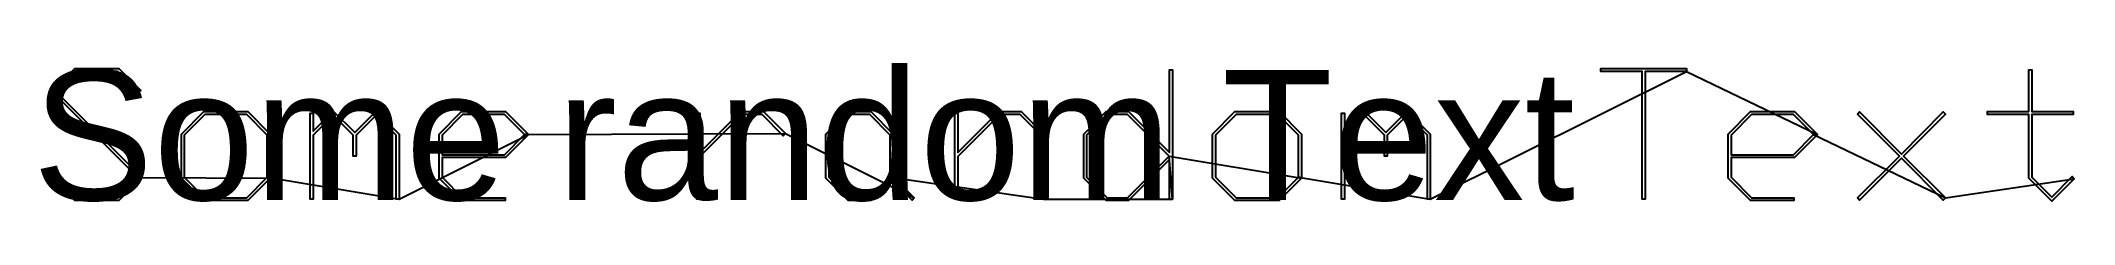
# Model space of a CAD drawing. Header units: millimetres. Extents: x 2062 to 2101.2, y 1169.9 to 1172.5.
import ezdxf

# ---------------------------------------------------------------- set-up
doc = ezdxf.new("R2010")
doc.units = ezdxf.units.MM
doc.styles.get("Standard").update_dxf_attribs({"font": 'arial.ttf'})

msp = doc.modelspace()

# ---------------------------------------------------------------- linework, layer by layer
msp.add_lwpolyline([(2063.98, 1170.322), (2063.54, 1169.882), (2062.692, 1169.882), (2062.268, 1170.301), (2062.308, 1170.342), (2062.712, 1169.936), (2063.518, 1169.936), (2063.905, 1170.322), (2062.251, 1171.975), (2062.692, 1172.416), (2063.54, 1172.416), (2063.962, 1171.995), (2063.921, 1171.955), (2063.518, 1172.362), (2062.712, 1172.362), (2062.327, 1171.975), (2063.98, 1170.322), (2066.452, 1170.311), (2066.021, 1169.882), (2065.173, 1169.882), (2064.742, 1170.311), (2064.742, 1171.159), (2065.173, 1171.59), (2066.021, 1171.59), (2066.452, 1171.159), (2066.452, 1170.311), (2066.396, 1170.332), (2066.396, 1171.139), (2065.999, 1171.534), (2065.193, 1171.534), (2064.798, 1171.139), (2064.798, 1170.332), (2065.193, 1169.936), (2065.999, 1169.936), (2066.396, 1170.332), (2068.933, 1169.908), (2068.878, 1169.908), (2068.878, 1171.139), (2068.491, 1171.524), (2068.105, 1171.139), (2068.105, 1170.735), (2068.05, 1170.735), (2068.05, 1171.139), (2067.665, 1171.524), (2067.279, 1171.139), (2067.279, 1169.908), (2067.224, 1169.908), (2067.224, 1171.561), (2067.279, 1171.561), (2067.279, 1171.215), (2067.665, 1171.6), (2068.079, 1171.186), (2068.491, 1171.6), (2068.933, 1171.159), (2068.933, 1169.908), (2071.425, 1171.149), (2070.984, 1170.708), (2069.761, 1170.708), (2069.761, 1170.332), (2070.156, 1169.936), (2070.972, 1169.936), (2070.972, 1169.882), (2070.136, 1169.882), (2069.705, 1170.311), (2069.705, 1171.159), (2070.136, 1171.59), (2070.984, 1171.59), (2071.425, 1171.149), (2071.349, 1171.149), (2070.962, 1171.534), (2070.156, 1171.534), (2069.761, 1171.139), (2069.761, 1170.762), (2070.962, 1170.762), (2071.349, 1171.149), (2076.369, 1171.169), (2076.329, 1171.127), (2075.925, 1171.534), (2075.533, 1171.534), (2074.724, 1170.725), (2074.724, 1169.908), (2074.668, 1169.908), (2074.668, 1171.561), (2074.724, 1171.561), (2074.724, 1170.801), (2075.513, 1171.59), (2075.947, 1171.59), (2076.369, 1171.169), (2078.851, 1169.93), (2078.81, 1169.889), (2078.417, 1170.284), (2078.015, 1169.882), (2077.581, 1169.882), (2077.15, 1170.311), (2077.15, 1171.159), (2077.581, 1171.59), (2078.015, 1171.59), (2078.445, 1171.159), (2078.445, 1170.332), (2078.851, 1169.93), (2078.39, 1170.332), (2078.39, 1171.139), (2077.994, 1171.534), (2077.601, 1171.534), (2077.205, 1171.139), (2077.205, 1170.332), (2077.601, 1169.936), (2077.994, 1169.936), (2078.39, 1170.332), (2081.341, 1169.908), (2081.285, 1169.908), (2081.285, 1171.139), (2080.888, 1171.534), (2080.496, 1171.534), (2079.687, 1170.725), (2079.687, 1169.908), (2079.631, 1169.908), (2079.631, 1171.561), (2079.687, 1171.561), (2079.687, 1170.801), (2080.476, 1171.59), (2080.91, 1171.59), (2081.341, 1171.159), (2081.341, 1169.908), (2083.822, 1169.908), (2083.767, 1169.908), (2083.767, 1170.67), (2082.978, 1169.882), (2082.544, 1169.882), (2082.113, 1170.311), (2082.113, 1171.159), (2082.544, 1171.59), (2082.978, 1171.59), (2083.767, 1170.801), (2083.767, 1172.389), (2083.822, 1172.389), (2083.822, 1169.908), (2083.757, 1170.735), (2082.957, 1171.534), (2082.564, 1171.534), (2082.168, 1171.139), (2082.168, 1170.332), (2082.564, 1169.936), (2082.957, 1169.936), (2083.757, 1170.735), (2086.304, 1170.311), (2085.873, 1169.882), (2085.025, 1169.882), (2084.594, 1170.311), (2084.594, 1171.159), (2085.025, 1171.59), (2085.873, 1171.59), (2086.304, 1171.159), (2086.304, 1170.311), (2086.248, 1170.332), (2086.248, 1171.139), (2085.851, 1171.534), (2085.045, 1171.534), (2084.65, 1171.139), (2084.65, 1170.332), (2085.045, 1169.936), (2085.851, 1169.936), (2086.248, 1170.332), (2088.785, 1169.908), (2088.73, 1169.908), (2088.73, 1171.139), (2088.343, 1171.524), (2087.957, 1171.139), (2087.957, 1170.735), (2087.902, 1170.735), (2087.902, 1171.139), (2087.517, 1171.524), (2087.131, 1171.139), (2087.131, 1169.908), (2087.076, 1169.908), (2087.076, 1171.561), (2087.131, 1171.561), (2087.131, 1171.215), (2087.517, 1171.6), (2087.93, 1171.186), (2088.343, 1171.6), (2088.785, 1171.159), (2088.785, 1169.908), (2093.72, 1172.362), (2092.92, 1172.362), (2092.92, 1169.908), (2092.865, 1169.908), (2092.865, 1172.362), (2092.066, 1172.362), (2092.066, 1172.416), (2093.72, 1172.416), (2093.72, 1172.362), (2096.24, 1171.149), (2095.799, 1170.708), (2094.576, 1170.708), (2094.576, 1170.332), (2094.971, 1169.936), (2095.787, 1169.936), (2095.787, 1169.882), (2094.951, 1169.882), (2094.52, 1170.311), (2094.52, 1171.159), (2094.951, 1171.59), (2095.799, 1171.59), (2096.24, 1171.149), (2096.164, 1171.149), (2095.777, 1171.534), (2094.971, 1171.534), (2094.576, 1171.139), (2094.576, 1170.762), (2095.777, 1170.762), (2096.164, 1171.149), (2098.703, 1169.93), (2098.662, 1169.889), (2097.856, 1170.697), (2097.049, 1169.889), (2097.009, 1169.93), (2097.818, 1170.735), (2097.009, 1171.541), (2097.049, 1171.583), (2097.856, 1170.772), (2098.662, 1171.583), (2098.703, 1171.541), (2097.893, 1170.735), (2098.703, 1169.93), (2101.184, 1170.301), (2100.75, 1169.872), (2100.309, 1170.311), (2100.309, 1171.534), (2099.51, 1171.534), (2099.51, 1171.59), (2100.309, 1171.59), (2100.309, 1172.389), (2100.365, 1172.389), (2100.365, 1171.59), (2101.164, 1171.59), (2101.164, 1171.534), (2100.365, 1171.534), (2100.365, 1170.332), (2100.75, 1169.946), (2101.144, 1170.342), (2101.184, 1170.301)])

# ---------------------------------------------------------------- texts
msp.add_text('Some random Text', height=2.5).set_placement((2061.874, 1169.889))

doc.saveas('drawing.dxf')
